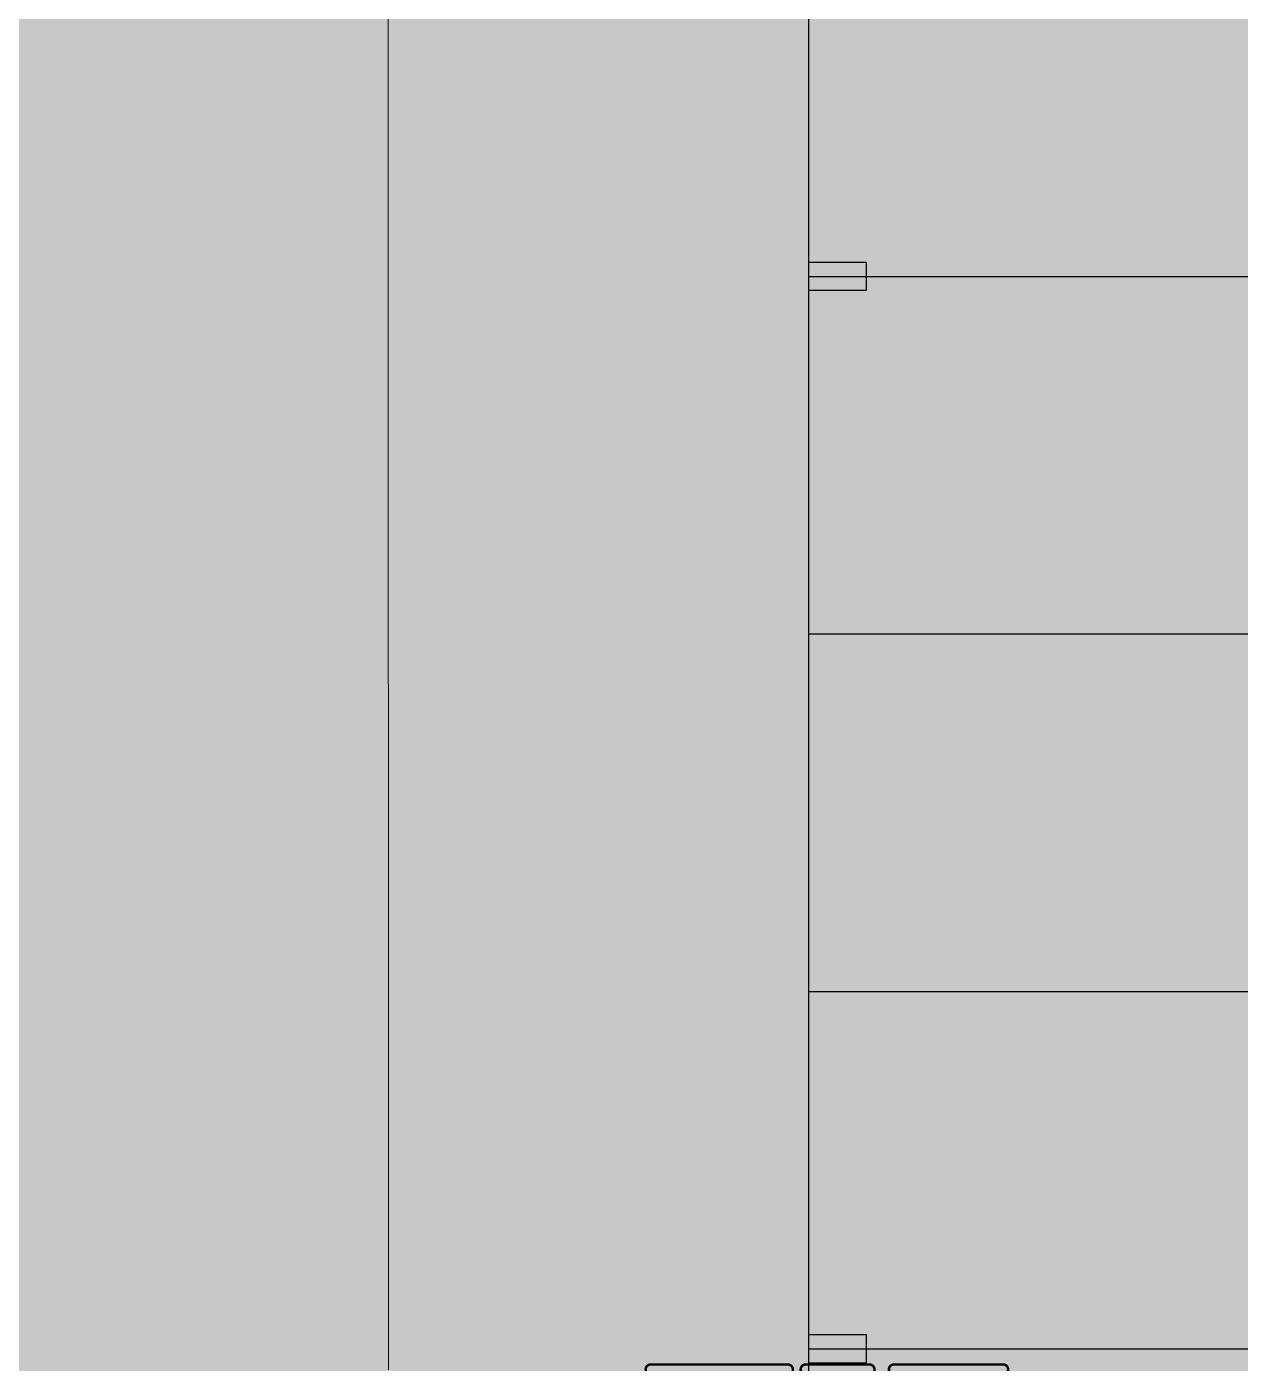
# Model space of a CAD drawing. Header units: metres. Extents: x -331 to 2982, y 362 to 2539.
# Drawn here: x 767 to 775.49, y 992.65 to 1001.99 of the extents above; entities that cross this region are included whole.
import ezdxf

# ---------------------------------------------------------------- set-up
doc = ezdxf.new("R2010")
doc.units = ezdxf.units.M
doc.layers.get('0').update_dxf_attribs({"color": 251})
doc.layers.add('_salas', color=251, linetype='Continuous', plot=False)
doc.layers.add('Div', color=251, linetype='Continuous')
doc.layers.add('Pis', color=251, linetype='Continuous')

# ---------------------------------------------------------------- blocks, each defined once
blk = doc.blocks.new('PILAR')
for p, q in [((-0.09999999999999432, 0.2000000000000028), (0.09999999999999432, 0.2000000000000028)), ((-0.09999999999999432, -0.2000000000000028), (-0.09999999999999432, 0.2000000000000028)), ((0.09999999999999432, 0.2000000000000028), (0.09999999999999432, -0.2000000000000028)), ((0.09999999999999432, -0.2000000000000028), (-0.09999999999999432, -0.2000000000000028))]:
    blk.add_line(p, q)
blk.add_solid([(-0.09999999999999432, -0.2000000000000028), (-0.09999999999999432, 0.2000000000000028), (0.09999999999999432, -0.2000000000000028), (0.09999999999999432, 0.2000000000000028)])
blk = doc.blocks.new('WEW')
at = {"color": 1, "lineweight": 0, "true_color": 0xe60000}
for p, q in [((1781.244058351585, 994.0054447120629), (1781.439250093025, 994.4815067582979)), ((1781.439250093025, 994.4815067582979), (1781.307645081665, 994.3597140754018)), ((1781.439250093025, 994.4815067582979), (1781.447474959226, 994.302381974424)), ((1781.074639723589, 994.1748633400589), (1781.413476979581, 993.8360260840664)), ((1781.413476979581, 994.1748633400584), (1781.074639723589, 993.8360260840664))]:
    blk.add_line(p, q, dxfattribs=at)
at = {"color": 1, "true_color": 0xe60000, "const_width": 0.01719509600299768}
for points in [[(1779.259071833538, 993.7473526965271), (1780.02339894841, 993.7473526965271, 0.5119182938526288), (1780.056024349183, 993.7926180221241), (1779.907000183824, 994.239690518202, 0.3228228060550418), (1779.874374783051, 994.2632055766169), (1779.408095998897, 994.2632055766169, 0.3228228060552482), (1779.375470598124, 994.239690518202), (1779.226446432765, 993.7926180221241, 0.5119182938524135)], [(1780.193442345628, 994.2632055766169), (1780.640514841706, 994.2632055766169, -0.414213562373095), (1780.674905033712, 994.2288153846109), (1780.674905033712, 993.781742888533, -0.414213562373095), (1780.640514841706, 993.7473526965271), (1780.193442345628, 993.7473526965271, -0.414213562373095), (1780.159052153622, 993.781742888533), (1780.159052153622, 994.2288153846109, -0.414213562373095)], [(1780.763825455262, 993.7475182720175), (1781.724291247904, 993.7475182720175, 0.4353107658729382), (1781.758593597641, 993.7843649063095, 0.9309493362536452), (1780.729523105524, 993.78436490631, 0.4353107658789753)]]:
    blk.add_lwpolyline(points, format="xyb", close=True, dxfattribs=at)
at = {"color": 1, "true_color": 0xe60000, "const_width": 0.008597548001498838}
for points in [[(1780.336029158255, 994.1350885802071), (1780.338049993509, 994.117166943729), (1780.344365115822, 994.0989928898357), (1780.351185446949, 994.0881389409826), (1780.365331318015, 994.0727414786561), (1780.373162042483, 994.0671882955221), (1780.385539694845, 994.0603730144587), (1780.397159497558, 994.0568391706461), (1780.413073587328, 994.0548198313247), (1780.421409544896, 994.0548198313247), (1780.431261128904, 994.0560819184007), (1780.449861303415, 994.0615455393163), (1780.464482803699, 994.0698767141055), (1780.477493721696, 994.0816463422157), (1780.487704267944, 994.0962795844166), (1780.493996586282, 994.1102881051825), (1780.496860415737, 994.1223690846443), (1780.497607045538, 994.1296433123828), (1780.497793702989, 994.135674088325)], [(1780.416978593668, 993.8365099637556), (1780.416978593668, 994.0545811760148)]]:
    blk.add_lwpolyline(points, dxfattribs=at)
for points in [[(1779.462692778066, 994.0599573185639), (1779.617256824809, 994.0599573185641), (1779.651647016815, 994.0255671265581), (1779.651647016814, 993.9361816424857), (1779.617256824808, 993.9017914504798), (1779.462692778067, 993.9017914504798), (1779.428302586061, 993.9361816424857), (1779.42830258606, 994.0255671265579)], [(1779.832264668318, 993.9361816424855), (1779.832264668318, 994.0255671265586), (1779.8016962579, 994.0442011264258), (1779.678836761142, 993.9808743845219), (1779.8016962579, 993.917547642618)]]:
    blk.add_lwpolyline(points, close=True, dxfattribs=at)
at = {"color": 1, "lineweight": 0, "true_color": 0xe60000}
for radius in [0.15786673427384, 0.1190594061215832, 0.0773527752583614]:
    blk.add_circle((1781.244058351585, 994.0054447120626), radius, dxfattribs=at)

msp = doc.modelspace()

# ---------------------------------------------------------------- hatches: boundary and pattern name
at = {"layer": '_salas', "transparency": 33554559}
h = msp.add_hatch(color=256, dxfattribs=at)
h.dxf.hatch_style = 1
h.paths.add_polyline_path([(743.6908937364303, 1030.19703546405), (738.7408937364305, 1030.19703546405), (738.7408937364305, 1007.497035464051), (743.6908937364303, 1007.497035464051), (743.6908937364303, 981.850647818937), (780.886039463842, 981.883279818843), (780.886039463842, 1015.047035464051), (784.7659802487603, 1015.047035455116), (784.7659802504033, 1015.760539379757), (810.5657732722045, 1029.560381129999), (810.5657732747788, 1041.746506356498), (784.7659803417307, 1055.418533607126), (767.7406115500801, 1055.418533607126), (767.7406115500801, 1064.147035464051), (769.9506115500801, 1064.147035464051), (769.9506115500801, 1067.118828578676), (767.8513821356321, 1067.118828578676), (750.2406115500805, 1076.027200833941), (750.2406115500801, 1078.034915516839), (743.7406115500796, 1078.034915516838)])
h.paths.add_polyline_path([(790.6659803057355, 1042.793336892227), (802.1728045005946, 1036.643657902478), (802.1728045005946, 1034.859406358377), (790.6659802665458, 1028.709727347683)], flags=16)

# ---------------------------------------------------------------- linework, layer by layer
at = {"layer": 'Div', "color": 150, "linetype": 'Continuous', "lineweight": 0}
msp.add_line((769.5250525406186, 1038.847757242024), (769.5342821397276, 992.6002891413888), dxfattribs=at)
at = {"layer": 'Pis'}
for p, q in [((772.4733145287433, 985.2470354640543), (772.4733145287433, 1007.808760056055)), ((772.4733145287433, 1000.247035464054), (777.7233145287433, 1000.247035464054)), ((772.4733145287433, 997.7470354640543), (777.9233145287434, 997.7470354640543)), ((772.4733145287433, 995.2470354640543), (777.9233145287434, 995.2470354640543)), ((772.4733145287433, 992.7470354640543), (777.7233145287433, 992.7470354640543))]:
    msp.add_line(p, q, dxfattribs=at)

# ---------------------------------------------------------------- block references
at = {"lineweight": 0}
for name, p, rotation in [('PILAR', (772.6733145287435, 1000.247035464054), 90), ('PILAR', (772.6733145287435, 992.7470354640543), 90), ('WEW', (2553.090306716244, 1986.385804993814), 180)]:
    msp.add_blockref(name, p, dxfattribs=dict(at, rotation=rotation))
at = {"layer": 'Pis', "rotation": 90}
for p in [(772.6733145287434, 1000.247035464054), (772.6733145287434, 992.7470354640543)]:
    msp.add_blockref('PILAR', p, dxfattribs=at)

doc.saveas('drawing.dxf')
